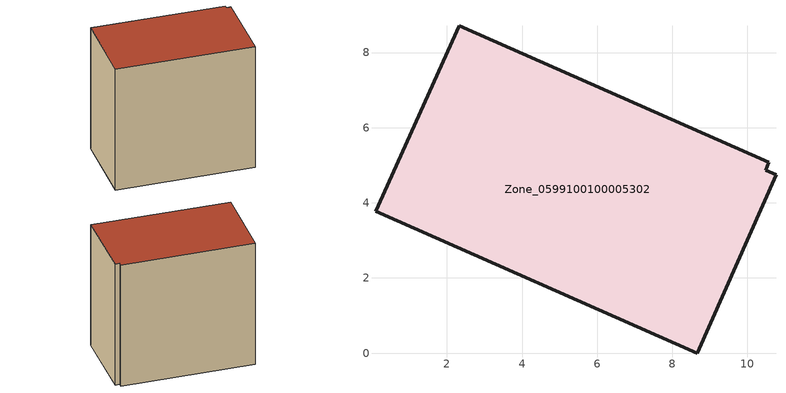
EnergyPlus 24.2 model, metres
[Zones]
Zone_0599100100005302
 floor ground (C_G): 10.56,5.08 10.48,4.87 10.76,4.75 8.67,0 0.1,3.78 2.33,8.71 z0
 wall outside (C_F): 2.33,8.71 0.1,3.78 8.67,0 10.76,4.75 10.48,4.87 10.56,5.08 2.33,8.71 z0:8.97
 roof outside (C_R): 10.48,4.87 10.56,5.08 2.33,8.71 0.1,3.78 8.67,0 10.76,4.75 z8.97
[BUILDING]
Pand.0599100100005302: North Axis=0; Terrain=City; Loads Convergence Tolerance Value=0.04; Temperature Convergence Tolerance Value=0.4; Solar Distribution=FullExterior; Maximum Number of Warmup Days=25; Minimum Number of Warmup Days=1
[Site:Location]
Rotterdam.The.Hague.AP_ZH_NLD Design_Conditions: Latitude=51.96; Longitude=4.45; Time Zone=1; Elevation=-4.5
[SITE:GROUNDTEMPERATURE:BUILDINGSURFACE]
18, 18, 18, 18, 18, 18, 18, 18, 18, 18, 18, 18
[MATERIAL] Thermal Absorptance=0.9; Solar Absorptance=0.7; Visible Absorptance=0.7
Name | Roughness | Thickness | Conductivity | Density | Specific Heat
G.TI.2015-2018 | MediumSmooth | 0.15 | 0.0428571 | 540 | 1210
F.TI.2015-2018 | Rough | 0.3 | 0.0666667 | 1920 | 840
R.TI.2015-2018 | MediumRough | 0.2 | 0.0333333 | 1500 | 1000
[CONSTRUCTION]
C_G: G.TI.2015-2018
C_F: F.TI.2015-2018
C_R: R.TI.2015-2018
[ZONE]
Zone_0599100100005302: Type=1; Multiplier=1; Ceiling Height=Autocalculate; Volume=Autocalculate; Floor Area=autocalculate; Part of Total Floor Area=Yes
[ZONEINFILTRATION:DESIGNFLOWRATE]
Infil_Zone_0599100100005302: Zone or ZoneList or Space or SpaceList=Zone_0599100100005302; Schedule=AlwaysOn; Design Flow Rate Calculation Method=Flow/Area; Flow Rate per Floor Area=0.0015; Constant Term Coefficient=1; Temperature Term Coefficient=0; Velocity Term Coefficient=0; Velocity Squared Term Coefficient=0
[HVACTEMPLATE:ZONE:IDEALLOADSAIRSYSTEM]
Zone_0599100100005302: Maximum Heating Supply Air Temperature=50; Minimum Cooling Supply Air Temperature=13; Maximum Heating Supply Air Humidity Ratio=0.0156; Minimum Cooling Supply Air Humidity Ratio=0.0077; Heating Limit=NoLimit; Cooling Limit=NoLimit; Dehumidification Control Type=ConstantSensibleHeatRatio; Cooling Sensible Heat Ratio=0.7; Dehumidification Setpoint=60; Humidification Control Type=None; Humidification Setpoint=30; Outdoor Air Method=None; Outdoor Air Flow Rate per Person=0.00944; Outdoor Air Flow Rate per Zone Floor Area=0; Outdoor Air Flow Rate per Zone=0; Demand Controlled Ventilation Type=None; Outdoor Air Economizer Type=NoEconomizer; Heat Recovery Type=None; Sensible Heat Recovery Effectiveness=0.7; Latent Heat Recovery Effectiveness=0.65
[ZONECONTROL:THERMOSTAT]
ThermostatControl_Zone_0599100100005302: Zone or ZoneList=Zone_0599100100005302; Control Type Schedule=DualSetpointControlType; Control 1=Thermostat_Zone_0599100100005302; Temperature Difference Between Cutout And Setpoint=0
[THERMOSTATSETPOINT:DUALSETPOINT]
Thermostat_Zone_0599100100005302: Heating Setpoint Temperature Schedule=HeatingSetpoint_Zone_0599100100005302; Cooling Setpoint Temperature Schedule=CoolingSetpoint_Zone_0599100100005302
[SCHEDULE:COMPACT]
HeatingSetpoint_Zone_0599100100005302: Through: 12/31, For: AllDays, Until: 24:00, 21
CoolingSetpoint_Zone_0599100100005302: Through: 12/31, For: AllDays, Until: 24:00, 24
DualSetpointControlType: Through: 12/31, For: AllDays, Until: 24:00, 4
AlwaysOn: Through: 12/31, For: AllDays, Until: 24:00, 1
